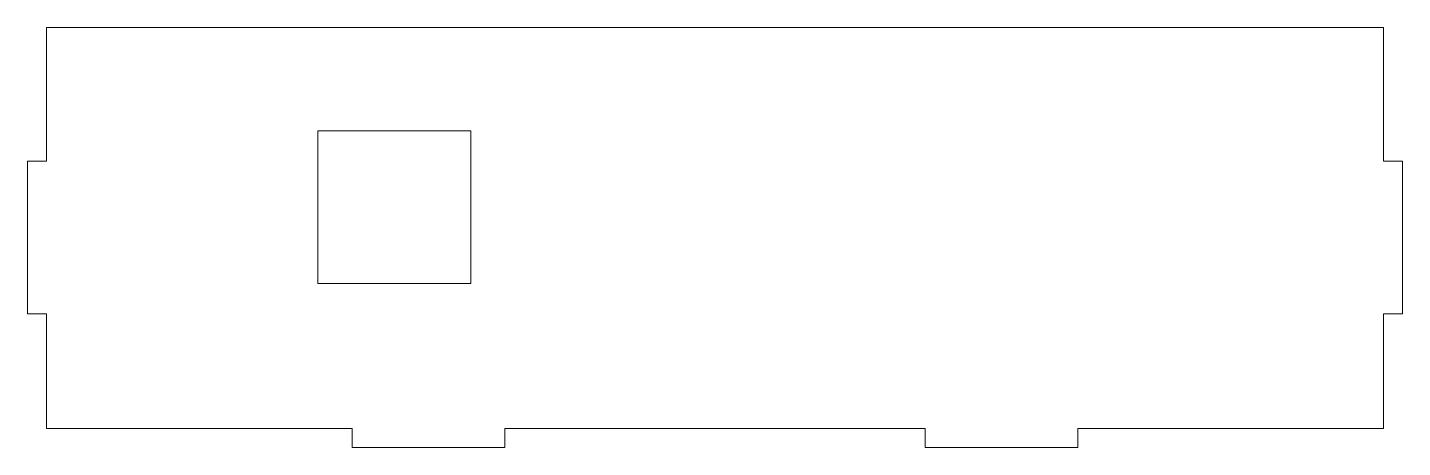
# Model space of a CAD drawing. Header units: millimetres. Extents: x -120 to 109, y -46 to 24.
import ezdxf

# ---------------------------------------------------------------- set-up
doc = ezdxf.new("R2010")
doc.units = ezdxf.units.MM

msp = doc.modelspace()

# ---------------------------------------------------------------- linework, layer by layer
at = {"color": 7, "linetype": 'Continuous', "lineweight": 15}
for p, q in [((-116.66, 23.9), (105.59, 23.9)), ((-116.66, 23.9), (-116.66, 1.68)), ((105.59, 1.68), (105.59, 23.9)), ((-71.54, -18.68), (-71.54, 6.72)), ((-71.54, 6.72), (-46.14, 6.72)), ((-46.14, 6.72), (-46.14, -18.68)), ((-119.83, 1.68), (-119.83, -23.72)), ((-116.66, 1.68), (-119.83, 1.68)), ((108.77, 1.68), (105.59, 1.68)), ((108.77, -23.72), (108.77, 1.68)), ((-46.14, -18.68), (-71.54, -18.68)), ((-119.83, -23.72), (-116.66, -23.72)), ((-116.66, -23.72), (-116.66, -42.77)), ((105.59, -23.72), (108.77, -23.72)), ((105.59, -42.77), (105.59, -23.72)), ((-116.66, -42.77), (-65.86, -42.77)), ((-65.86, -42.77), (-65.86, -45.95)), ((-40.46, -42.77), (29.39, -42.77)), ((-40.46, -45.95), (-40.46, -42.77)), ((29.39, -42.77), (29.39, -45.95)), ((54.79, -42.77), (105.59, -42.77)), ((54.79, -45.95), (54.79, -42.77)), ((-65.86, -45.95), (-40.46, -45.95)), ((29.39, -45.95), (54.79, -45.95))]:
    msp.add_line(p, q, dxfattribs=at)

doc.saveas('drawing.dxf')
